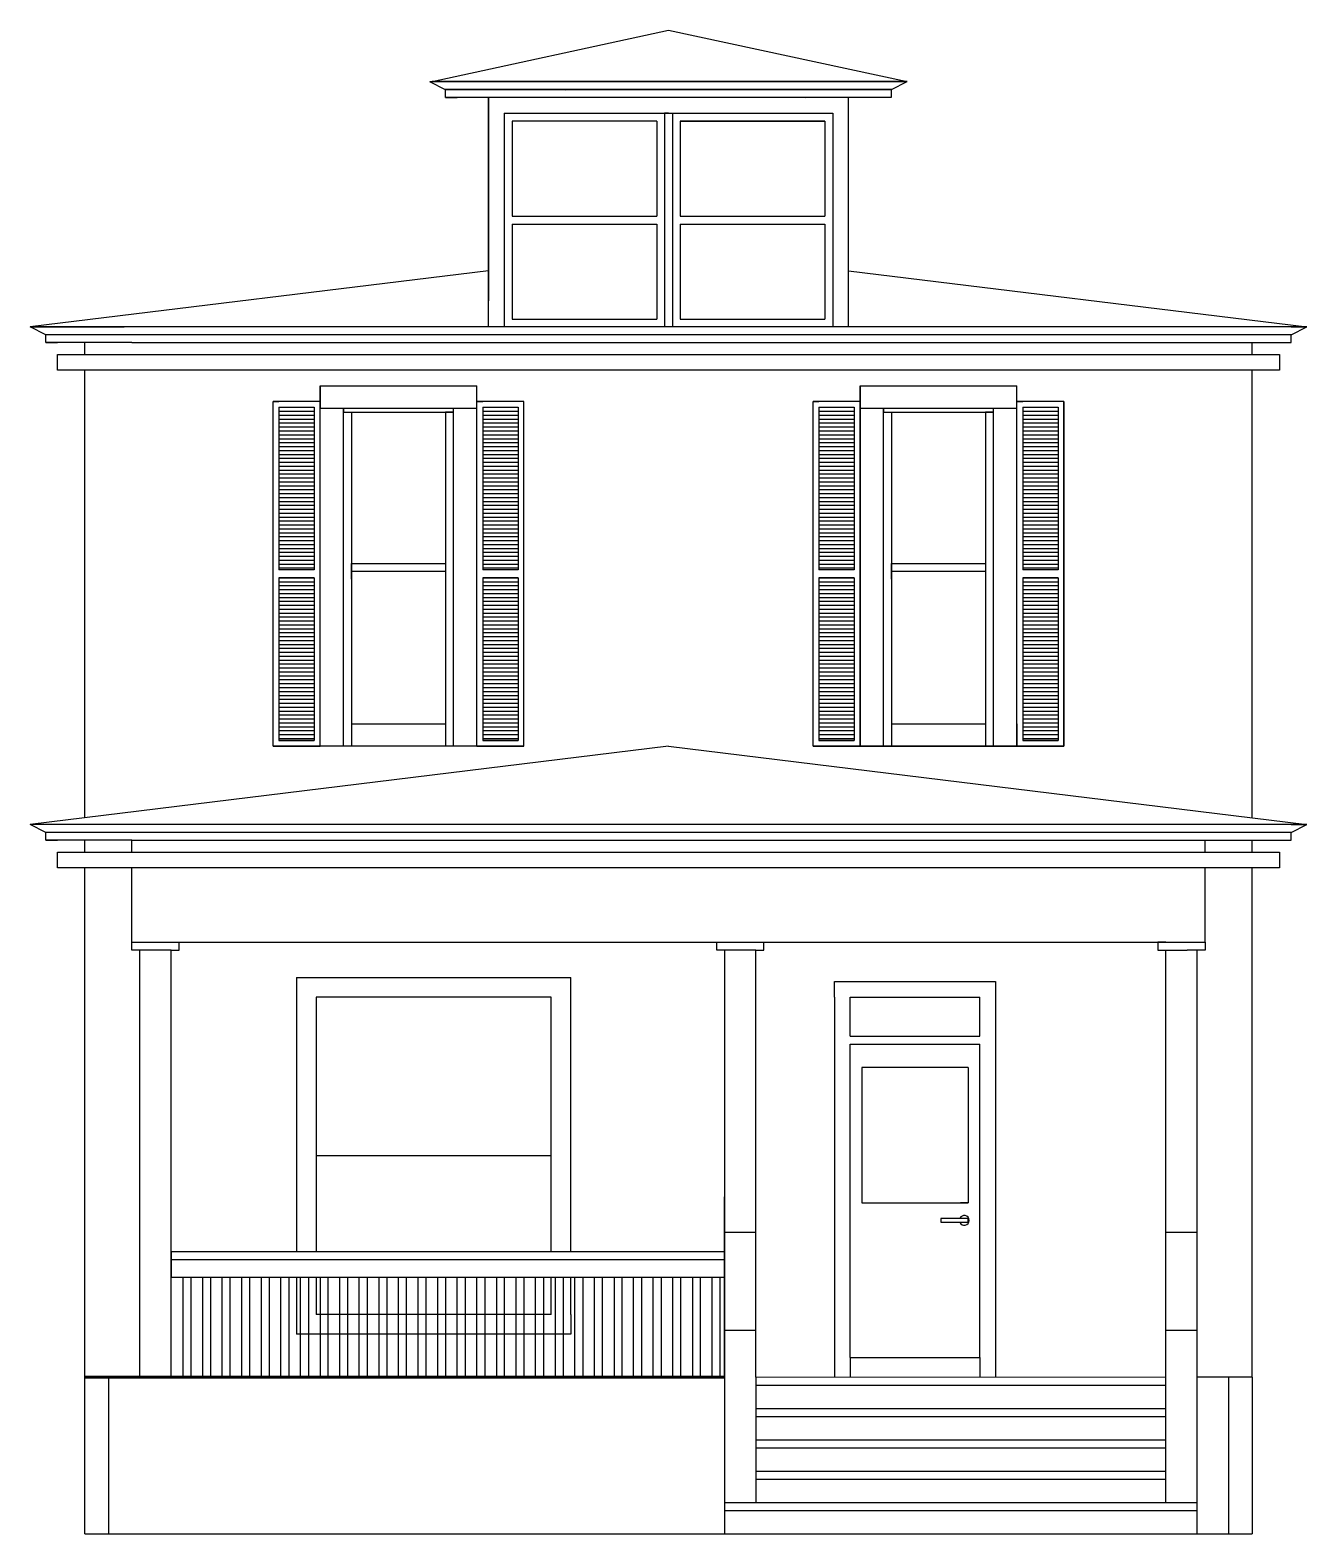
# Model space of a CAD drawing. Header units: millimetres. Extents: x 148 to 2418, y -847 to 707.
# Drawn here: x 2091.9 to 2417.7, y -719.9 to -336.1 of the extents above; entities that cross this region are included whole.
import ezdxf

# ---------------------------------------------------------------- set-up
doc = ezdxf.new("R2010")
doc.units = ezdxf.units.MM
for name, color, linetype in [('A-DECK-LITE', 250, 'Continuous'), ('A-DETL-LITE', 250, 'Continuous'), ('A-WALL-EXTR-HEVY', 250, 'Continuous')]:
    doc.layers.add(name, color=color, linetype=linetype)

msp = doc.modelspace()

# ---------------------------------------------------------------- linework, layer by layer
at = {"layer": 'A-DECK-LITE', "lineweight": 5}
for p, q in [((2125.908, -679.91), (2164.891, -679.91)), ((2164.891, -679.91), (2269.113, -679.91)), ((2164.891, -679.91), (2269.113, -679.91)), ((2381.692, -679.91), (2277.113, -679.91))]:
    msp.add_line(p, q, dxfattribs=at)
at = {"layer": 'A-DETL-LITE', "lineweight": 25}
msp.add_line((2164.891, -679.91), (2224.891, -679.91), dxfattribs=at)
at = {"layer": 'A-WALL-EXTR-HEVY'}
for p, q in [((2194.522, -349.289), (2254.818, -336.141)), ((2254.818, -336.141), (2315.691, -349.289)), ((2194.522, -349.289), (2193.891, -349.367)), ((2315.536, -349.367), (2193.891, -349.367)), ((2197.891, -351.367), (2193.891, -349.367)), ((2315.691, -349.289), (2194.522, -349.289)), ((2311.691, -351.289), (2197.735, -351.289)), ((2197.891, -353.367), (2197.891, -351.367)), ((2311.691, -351.367), (2197.891, -351.367)), ((2228.629, -351.367), (2228.763, -351.289)), ((2232.069, -349.367), (2232.203, -349.289)), ((2254.713, -349.367), (2254.713, -349.289)), ((2277.558, -349.367), (2277.425, -349.289)), ((2280.997, -351.367), (2280.864, -351.289)), ((2311.691, -349.289), (2315.691, -349.289)), ((2311.691, -351.289), (2315.691, -349.289)), ((2311.691, -353.289), (2311.691, -351.289)), ((2300.691, -353.367), (2197.891, -353.367)), ((2197.891, -353.367), (2200.891, -353.367)), ((2219.891, -353.367), (2197.891, -353.367)), ((2208.891, -411.91), (2208.891, -353.367)), ((2208.891, -353.367), (2208.891, -405.246)), ((2208.891, -353.367), (2208.891, -355.367)), ((2208.891, -353.367), (2208.891, -357.367)), ((2289.691, -353.289), (2311.691, -353.289)), ((2289.691, -353.367), (2311.691, -353.289)), ((2300.691, -411.91), (2300.691, -353.289)), ((2212.891, -357.367), (2296.691, -357.367)), ((2212.891, -357.367), (2212.891, -411.91)), ((2251.791, -359.367), (2214.891, -359.367)), ((2214.891, -359.367), (2214.891, -383.638)), ((2251.791, -359.367), (2251.791, -383.638)), ((2254.791, -357.367), (2253.791, -357.367)), ((2253.791, -357.367), (2253.791, -411.91)), ((2254.791, -357.367), (2255.791, -357.367)), ((2255.791, -357.367), (2255.791, -411.91)), ((2255.791, -357.367), (2255.791, -359.367)), ((2257.791, -359.367), (2294.691, -359.367)), ((2294.691, -359.367), (2257.791, -359.367)), ((2257.791, -359.367), (2257.791, -383.638)), ((2294.691, -359.367), (2294.691, -383.638)), ((2296.691, -357.367), (2296.691, -411.91)), ((2214.891, -383.638), (2251.791, -383.638)), ((2257.791, -383.638), (2294.691, -383.638)), ((2214.891, -385.638), (2251.791, -385.638)), ((2214.891, -385.638), (2214.891, -409.91)), ((2251.791, -385.638), (2251.791, -409.91)), ((2257.791, -385.638), (2257.791, -409.91)), ((2257.791, -385.638), (2294.691, -385.638)), ((2294.691, -385.638), (2294.691, -409.91)), ((2208.891, -397.545), (2091.891, -411.91)), ((2300.691, -397.545), (2417.692, -411.91)), ((2214.891, -409.91), (2251.791, -409.91)), ((2257.791, -409.91), (2294.691, -409.91)), ((2417.692, -411.91), (2091.891, -411.91)), ((2095.891, -413.91), (2091.891, -411.91)), ((2091.891, -411.91), (2115.891, -411.91)), ((2095.891, -415.91), (2095.891, -413.91)), ((2413.692, -413.91), (2095.891, -413.91)), ((2405.692, -411.91), (2393.692, -411.91)), ((2417.692, -411.91), (2405.692, -411.91)), ((2413.692, -411.91), (2417.692, -411.91)), ((2413.692, -413.91), (2417.692, -411.91)), ((2413.692, -415.91), (2413.692, -413.91)), ((2117.891, -415.91), (2095.891, -415.91)), ((2095.891, -415.91), (2098.891, -415.91)), ((2105.891, -415.91), (2103.891, -415.91)), ((2105.891, -418.91), (2105.891, -415.91)), ((2117.891, -415.91), (2391.692, -415.91)), ((2391.692, -415.91), (2413.692, -415.91)), ((2403.692, -418.91), (2403.692, -415.91)), ((2098.891, -421.364), (2098.891, -418.91)), ((2098.891, -422.91), (2098.891, -418.91)), ((2098.891, -418.91), (2410.692, -418.91)), ((2403.692, -418.91), (2410.692, -418.91)), ((2410.692, -418.91), (2410.692, -422.91)), ((2410.692, -422.91), (2098.891, -422.91)), ((2105.891, -537.191), (2105.891, -422.91)), ((2403.692, -422.91), (2105.891, -422.91)), ((2403.692, -537.191), (2403.692, -422.91)), ((2165.891, -518.91), (2165.891, -426.91)), ((2165.891, -426.91), (2205.891, -426.91)), ((2165.891, -426.91), (2165.891, -432.61)), ((2205.891, -518.91), (2205.891, -426.91)), ((2303.691, -426.91), (2303.691, -509.191)), ((2303.691, -426.91), (2343.691, -426.91)), ((2303.691, -518.91), (2303.691, -426.91)), ((2303.691, -426.91), (2343.691, -426.91)), ((2303.691, -426.91), (2303.691, -432.61)), ((2343.691, -513.191), (2343.691, -426.91)), ((2343.691, -518.91), (2343.691, -426.91)), ((2153.891, -518.91), (2153.891, -430.91)), ((2165.891, -430.91), (2153.891, -430.91)), ((2153.891, -430.91), (2155.391, -430.91)), ((2155.391, -432.41), (2155.391, -473.91)), ((2155.391, -432.41), (2164.391, -432.41)), ((2155.391, -433.41), (2164.391, -433.41)), ((2165.891, -430.91), (2164.391, -430.91)), ((2164.391, -432.41), (2164.391, -473.91)), ((2165.891, -432.61), (2205.891, -432.61)), ((2171.891, -518.91), (2171.891, -432.61)), ((2171.891, -432.61), (2171.891, -433.61)), ((2171.891, -433.61), (2199.891, -433.61)), ((2171.891, -433.61), (2175.016, -433.61)), ((2171.891, -433.61), (2173.891, -433.61)), ((2173.891, -433.61), (2173.891, -518.91)), ((2199.891, -433.61), (2197.891, -433.61)), ((2197.891, -433.61), (2197.891, -518.91)), ((2199.891, -518.91), (2199.891, -432.61)), ((2217.891, -430.91), (2205.891, -430.91)), ((2205.891, -518.91), (2205.891, -430.91)), ((2217.891, -430.91), (2205.891, -430.91)), ((2205.891, -430.91), (2207.391, -430.91)), ((2207.391, -432.41), (2207.391, -473.91)), ((2207.391, -432.41), (2216.391, -432.41)), ((2207.391, -433.41), (2216.391, -433.41)), ((2217.891, -430.91), (2216.391, -430.91)), ((2216.391, -432.41), (2216.391, -473.91)), ((2217.891, -518.91), (2217.891, -430.91)), ((2291.691, -518.91), (2291.691, -430.91)), ((2303.691, -430.91), (2291.691, -430.91)), ((2291.691, -518.91), (2291.691, -430.91)), ((2303.691, -430.91), (2291.691, -430.91)), ((2291.691, -430.91), (2293.191, -430.91)), ((2293.191, -432.41), (2293.191, -473.91)), ((2293.191, -432.41), (2302.191, -432.41)), ((2293.191, -433.41), (2302.191, -433.41)), ((2303.691, -430.91), (2302.191, -430.91)), ((2302.191, -432.41), (2302.191, -473.91)), ((2303.691, -432.61), (2343.691, -432.61)), ((2309.691, -518.91), (2309.691, -432.61)), ((2309.691, -432.61), (2309.691, -433.61)), ((2309.691, -433.61), (2337.691, -433.61)), ((2309.691, -433.61), (2312.816, -433.61)), ((2309.691, -433.61), (2311.691, -433.61)), ((2311.691, -433.61), (2311.691, -518.91)), ((2337.691, -433.61), (2335.691, -433.61)), ((2335.691, -433.61), (2335.691, -518.91)), ((2337.691, -518.91), (2337.691, -432.61)), ((2355.691, -430.91), (2343.691, -430.91)), ((2355.691, -430.91), (2343.691, -430.91)), ((2343.691, -518.91), (2343.691, -430.91)), ((2355.691, -430.91), (2343.691, -430.91)), ((2343.691, -430.91), (2345.191, -430.91)), ((2345.191, -432.41), (2345.191, -473.91)), ((2345.191, -432.41), (2354.191, -432.41)), ((2345.191, -433.41), (2354.191, -433.41)), ((2355.691, -430.91), (2354.191, -430.91)), ((2354.191, -432.41), (2354.191, -473.91)), ((2355.691, -430.91), (2355.691, -518.91)), ((2355.691, -518.91), (2355.691, -430.91)), ((2155.391, -434.41), (2164.391, -434.41)), ((2155.391, -435.41), (2164.391, -435.41)), ((2155.391, -436.41), (2164.391, -436.41)), ((2155.391, -437.41), (2164.391, -437.41)), ((2207.391, -434.41), (2216.391, -434.41)), ((2207.391, -435.41), (2216.391, -435.41)), ((2207.391, -436.41), (2216.391, -436.41)), ((2207.391, -437.41), (2216.391, -437.41)), ((2293.191, -434.41), (2302.191, -434.41)), ((2293.191, -435.41), (2302.191, -435.41)), ((2293.191, -436.41), (2302.191, -436.41)), ((2293.191, -437.41), (2302.191, -437.41)), ((2345.191, -434.41), (2354.191, -434.41)), ((2345.191, -435.41), (2354.191, -435.41)), ((2345.191, -436.41), (2354.191, -436.41)), ((2345.191, -437.41), (2354.191, -437.41)), ((2155.391, -438.41), (2164.391, -438.41)), ((2155.391, -439.41), (2164.391, -439.41)), ((2155.391, -440.41), (2164.391, -440.41)), ((2207.391, -438.41), (2216.391, -438.41)), ((2207.391, -439.41), (2216.391, -439.41)), ((2207.391, -440.41), (2216.391, -440.41)), ((2293.191, -438.41), (2302.191, -438.41)), ((2293.191, -439.41), (2302.191, -439.41)), ((2293.191, -440.41), (2302.191, -440.41)), ((2345.191, -438.41), (2354.191, -438.41)), ((2345.191, -439.41), (2354.191, -439.41)), ((2345.191, -440.41), (2354.191, -440.41)), ((2155.391, -441.41), (2164.391, -441.41)), ((2155.391, -442.41), (2164.391, -442.41)), ((2155.391, -443.41), (2164.391, -443.41)), ((2155.391, -444.41), (2164.391, -444.41)), ((2207.391, -441.41), (2216.391, -441.41)), ((2207.391, -442.41), (2216.391, -442.41)), ((2207.391, -443.41), (2216.391, -443.41)), ((2207.391, -444.41), (2216.391, -444.41)), ((2293.191, -441.41), (2302.191, -441.41)), ((2293.191, -442.41), (2302.191, -442.41)), ((2293.191, -443.41), (2302.191, -443.41)), ((2293.191, -444.41), (2302.191, -444.41)), ((2345.191, -441.41), (2354.191, -441.41)), ((2345.191, -442.41), (2354.191, -442.41)), ((2345.191, -443.41), (2354.191, -443.41)), ((2345.191, -444.41), (2354.191, -444.41)), ((2155.391, -445.41), (2164.391, -445.41)), ((2155.391, -446.41), (2164.391, -446.41)), ((2155.391, -447.41), (2164.391, -447.41)), ((2155.391, -448.41), (2164.391, -448.41)), ((2207.391, -445.41), (2216.391, -445.41)), ((2207.391, -446.41), (2216.391, -446.41)), ((2207.391, -447.41), (2216.391, -447.41)), ((2207.391, -448.41), (2216.391, -448.41)), ((2293.191, -445.41), (2302.191, -445.41)), ((2293.191, -446.41), (2302.191, -446.41)), ((2293.191, -447.41), (2302.191, -447.41)), ((2293.191, -448.41), (2302.191, -448.41)), ((2345.191, -445.41), (2354.191, -445.41)), ((2345.191, -446.41), (2354.191, -446.41)), ((2345.191, -447.41), (2354.191, -447.41)), ((2345.191, -448.41), (2354.191, -448.41)), ((2155.391, -449.41), (2164.391, -449.41)), ((2155.391, -450.41), (2164.391, -450.41)), ((2155.391, -451.41), (2164.391, -451.41)), ((2155.391, -451.41), (2164.391, -451.41)), ((2155.391, -451.41), (2164.391, -451.41)), ((2155.391, -452.41), (2164.391, -452.41)), ((2207.391, -449.41), (2216.391, -449.41)), ((2207.391, -450.41), (2216.391, -450.41)), ((2207.391, -451.41), (2216.391, -451.41)), ((2207.391, -451.41), (2216.391, -451.41)), ((2207.391, -451.41), (2216.391, -451.41)), ((2207.391, -452.41), (2216.391, -452.41)), ((2293.191, -449.41), (2302.191, -449.41)), ((2293.191, -450.41), (2302.191, -450.41)), ((2293.191, -451.41), (2302.191, -451.41)), ((2293.191, -451.41), (2302.191, -451.41)), ((2293.191, -451.41), (2302.191, -451.41)), ((2293.191, -452.41), (2302.191, -452.41)), ((2345.191, -449.41), (2354.191, -449.41)), ((2345.191, -450.41), (2354.191, -450.41)), ((2345.191, -451.41), (2354.191, -451.41)), ((2345.191, -451.41), (2354.191, -451.41)), ((2345.191, -451.41), (2354.191, -451.41)), ((2345.191, -452.41), (2354.191, -452.41)), ((2155.391, -453.41), (2164.391, -453.41)), ((2155.391, -454.41), (2164.391, -454.41)), ((2155.391, -454.41), (2164.391, -454.41)), ((2155.391, -455.41), (2164.391, -455.41)), ((2155.391, -456.41), (2164.391, -456.41)), ((2207.391, -453.41), (2216.391, -453.41)), ((2207.391, -454.41), (2216.391, -454.41)), ((2207.391, -454.41), (2216.391, -454.41)), ((2207.391, -455.41), (2216.391, -455.41)), ((2207.391, -456.41), (2216.391, -456.41)), ((2293.191, -453.41), (2302.191, -453.41)), ((2293.191, -454.41), (2302.191, -454.41)), ((2293.191, -454.41), (2302.191, -454.41)), ((2293.191, -455.41), (2302.191, -455.41)), ((2293.191, -456.41), (2302.191, -456.41)), ((2345.191, -453.41), (2354.191, -453.41)), ((2345.191, -454.41), (2354.191, -454.41)), ((2345.191, -454.41), (2354.191, -454.41)), ((2345.191, -455.41), (2354.191, -455.41)), ((2345.191, -456.41), (2354.191, -456.41)), ((2155.391, -457.41), (2164.391, -457.41)), ((2155.391, -458.41), (2164.391, -458.41)), ((2155.391, -459.41), (2164.391, -459.41)), ((2155.391, -460.41), (2164.391, -460.41)), ((2207.391, -457.41), (2216.391, -457.41)), ((2207.391, -458.41), (2216.391, -458.41)), ((2207.391, -459.41), (2216.391, -459.41)), ((2207.391, -460.41), (2216.391, -460.41)), ((2293.191, -457.41), (2302.191, -457.41)), ((2293.191, -458.41), (2302.191, -458.41)), ((2293.191, -459.41), (2302.191, -459.41)), ((2293.191, -460.41), (2302.191, -460.41)), ((2345.191, -457.41), (2354.191, -457.41)), ((2345.191, -458.41), (2354.191, -458.41)), ((2345.191, -459.41), (2354.191, -459.41)), ((2345.191, -460.41), (2354.191, -460.41)), ((2155.391, -461.41), (2164.391, -461.41)), ((2155.391, -462.41), (2164.391, -462.41)), ((2155.391, -463.41), (2164.391, -463.41)), ((2207.391, -461.41), (2216.391, -461.41)), ((2207.391, -462.41), (2216.391, -462.41)), ((2207.391, -463.41), (2216.391, -463.41)), ((2293.191, -461.41), (2302.191, -461.41)), ((2293.191, -462.41), (2302.191, -462.41)), ((2293.191, -463.41), (2302.191, -463.41)), ((2345.191, -461.41), (2354.191, -461.41)), ((2345.191, -462.41), (2354.191, -462.41)), ((2345.191, -463.41), (2354.191, -463.41)), ((2155.391, -464.41), (2164.391, -464.41)), ((2155.391, -465.41), (2164.391, -465.41)), ((2155.391, -465.41), (2164.391, -465.41)), ((2155.391, -465.41), (2164.391, -465.41)), ((2155.391, -466.41), (2164.391, -466.41)), ((2155.391, -467.41), (2164.391, -467.41)), ((2207.391, -464.41), (2216.391, -464.41)), ((2207.391, -465.41), (2216.391, -465.41)), ((2207.391, -465.41), (2216.391, -465.41)), ((2207.391, -465.41), (2216.391, -465.41)), ((2207.391, -466.41), (2216.391, -466.41)), ((2207.391, -467.41), (2216.391, -467.41)), ((2293.191, -464.41), (2302.191, -464.41)), ((2293.191, -465.41), (2302.191, -465.41)), ((2293.191, -465.41), (2302.191, -465.41)), ((2293.191, -465.41), (2302.191, -465.41)), ((2293.191, -466.41), (2302.191, -466.41)), ((2293.191, -467.41), (2302.191, -467.41)), ((2345.191, -464.41), (2354.191, -464.41)), ((2345.191, -465.41), (2354.191, -465.41)), ((2345.191, -465.41), (2354.191, -465.41)), ((2345.191, -465.41), (2354.191, -465.41)), ((2345.191, -466.41), (2354.191, -466.41)), ((2345.191, -467.41), (2354.191, -467.41)), ((2155.391, -468.41), (2164.391, -468.41)), ((2155.391, -468.41), (2164.391, -468.41)), ((2155.391, -469.41), (2164.391, -469.41)), ((2155.391, -469.41), (2164.391, -469.41)), ((2155.391, -469.41), (2164.391, -469.41)), ((2155.391, -470.41), (2164.391, -470.41)), ((2155.391, -471.41), (2164.391, -471.41)), ((2207.391, -468.41), (2216.391, -468.41)), ((2207.391, -468.41), (2216.391, -468.41)), ((2207.391, -469.41), (2216.391, -469.41)), ((2207.391, -469.41), (2216.391, -469.41)), ((2207.391, -469.41), (2216.391, -469.41)), ((2207.391, -470.41), (2216.391, -470.41)), ((2207.391, -471.41), (2216.391, -471.41)), ((2293.191, -468.41), (2302.191, -468.41)), ((2293.191, -468.41), (2302.191, -468.41)), ((2293.191, -469.41), (2302.191, -469.41)), ((2293.191, -469.41), (2302.191, -469.41)), ((2293.191, -469.41), (2302.191, -469.41)), ((2293.191, -470.41), (2302.191, -470.41)), ((2293.191, -471.41), (2302.191, -471.41)), ((2345.191, -468.41), (2354.191, -468.41)), ((2345.191, -468.41), (2354.191, -468.41)), ((2345.191, -469.41), (2354.191, -469.41)), ((2345.191, -469.41), (2354.191, -469.41)), ((2345.191, -469.41), (2354.191, -469.41)), ((2345.191, -470.41), (2354.191, -470.41)), ((2345.191, -471.41), (2354.191, -471.41)), ((2155.391, -472.41), (2164.391, -472.41)), ((2155.391, -472.41), (2155.391, -473.41)), ((2155.391, -473.41), (2164.391, -473.41)), ((2164.391, -473.91), (2155.391, -473.91)), ((2173.891, -476.26), (2173.891, -472.26)), ((2173.891, -472.26), (2197.891, -472.26)), ((2173.891, -472.26), (2173.891, -474.26)), ((2173.891, -474.26), (2197.891, -474.26)), ((2207.391, -472.41), (2216.391, -472.41)), ((2207.391, -472.41), (2207.391, -473.41)), ((2207.391, -473.41), (2216.391, -473.41)), ((2216.391, -473.91), (2207.391, -473.91)), ((2293.191, -472.41), (2302.191, -472.41)), ((2293.191, -472.41), (2293.191, -473.41)), ((2293.191, -473.41), (2302.191, -473.41)), ((2302.191, -473.91), (2293.191, -473.91)), ((2311.691, -476.26), (2311.691, -472.26)), ((2311.691, -472.26), (2335.691, -472.26)), ((2311.691, -472.26), (2311.691, -474.26)), ((2311.691, -474.26), (2335.691, -474.26)), ((2345.191, -472.41), (2354.191, -472.41)), ((2345.191, -472.41), (2345.191, -473.41)), ((2345.191, -473.41), (2354.191, -473.41)), ((2354.191, -473.91), (2345.191, -473.91)), ((2164.391, -475.91), (2155.391, -475.91)), ((2155.391, -475.91), (2155.391, -517.41)), ((2155.391, -475.91), (2155.391, -517.41)), ((2155.391, -475.91), (2164.391, -475.91)), ((2155.391, -476.91), (2164.391, -476.91)), ((2155.391, -477.91), (2164.391, -477.91)), ((2155.391, -478.91), (2164.391, -478.91)), ((2164.391, -475.91), (2164.391, -517.41)), ((2164.391, -475.91), (2164.391, -517.41)), ((2207.391, -475.91), (2207.391, -517.41)), ((2216.391, -475.91), (2207.391, -475.91)), ((2207.391, -475.91), (2207.391, -517.41)), ((2207.391, -475.91), (2216.391, -475.91)), ((2207.391, -476.91), (2216.391, -476.91)), ((2207.391, -477.91), (2216.391, -477.91)), ((2207.391, -478.91), (2216.391, -478.91)), ((2216.391, -475.91), (2216.391, -517.41)), ((2216.391, -475.91), (2216.391, -517.41)), ((2293.191, -475.91), (2293.191, -517.41)), ((2302.191, -475.91), (2293.191, -475.91)), ((2293.191, -475.91), (2293.191, -517.41)), ((2293.191, -475.91), (2302.191, -475.91)), ((2293.191, -476.91), (2302.191, -476.91)), ((2293.191, -477.91), (2302.191, -477.91)), ((2293.191, -478.91), (2302.191, -478.91)), ((2302.191, -475.91), (2302.191, -517.41)), ((2302.191, -475.91), (2302.191, -517.41)), ((2345.191, -475.91), (2345.191, -517.41)), ((2354.191, -475.91), (2345.191, -475.91)), ((2345.191, -475.91), (2345.191, -517.41)), ((2345.191, -475.91), (2354.191, -475.91)), ((2345.191, -476.91), (2354.191, -476.91)), ((2345.191, -477.91), (2354.191, -477.91)), ((2345.191, -478.91), (2354.191, -478.91)), ((2354.191, -475.91), (2354.191, -517.41)), ((2354.191, -475.91), (2354.191, -517.41)), ((2155.391, -479.91), (2164.391, -479.91)), ((2155.391, -480.91), (2164.391, -480.91)), ((2155.391, -481.91), (2164.391, -481.91)), ((2155.391, -482.91), (2164.391, -482.91)), ((2207.391, -479.91), (2216.391, -479.91)), ((2207.391, -480.91), (2216.391, -480.91)), ((2207.391, -481.91), (2216.391, -481.91)), ((2207.391, -482.91), (2216.391, -482.91)), ((2293.191, -479.91), (2302.191, -479.91)), ((2293.191, -480.91), (2302.191, -480.91)), ((2293.191, -481.91), (2302.191, -481.91)), ((2293.191, -482.91), (2302.191, -482.91)), ((2345.191, -479.91), (2354.191, -479.91)), ((2345.191, -480.91), (2354.191, -480.91)), ((2345.191, -481.91), (2354.191, -481.91)), ((2345.191, -482.91), (2354.191, -482.91)), ((2155.391, -483.91), (2164.391, -483.91)), ((2155.391, -484.91), (2164.391, -484.91)), ((2155.391, -485.91), (2164.391, -485.91)), ((2155.391, -486.91), (2164.391, -486.91)), ((2207.391, -483.91), (2216.391, -483.91)), ((2207.391, -484.91), (2216.391, -484.91)), ((2207.391, -485.91), (2216.391, -485.91)), ((2207.391, -486.91), (2216.391, -486.91)), ((2293.191, -483.91), (2302.191, -483.91)), ((2293.191, -484.91), (2302.191, -484.91)), ((2293.191, -485.91), (2302.191, -485.91)), ((2293.191, -486.91), (2302.191, -486.91)), ((2345.191, -483.91), (2354.191, -483.91)), ((2345.191, -484.91), (2354.191, -484.91)), ((2345.191, -485.91), (2354.191, -485.91)), ((2345.191, -486.91), (2354.191, -486.91)), ((2155.391, -487.91), (2164.391, -487.91)), ((2155.391, -488.91), (2164.391, -488.91)), ((2155.391, -489.91), (2164.391, -489.91)), ((2155.391, -490.91), (2164.391, -490.91)), ((2207.391, -487.91), (2216.391, -487.91)), ((2207.391, -488.91), (2216.391, -488.91)), ((2207.391, -489.91), (2216.391, -489.91)), ((2207.391, -490.91), (2216.391, -490.91)), ((2293.191, -487.91), (2302.191, -487.91)), ((2293.191, -488.91), (2302.191, -488.91)), ((2293.191, -489.91), (2302.191, -489.91)), ((2293.191, -490.91), (2302.191, -490.91)), ((2345.191, -487.91), (2354.191, -487.91)), ((2345.191, -488.91), (2354.191, -488.91)), ((2345.191, -489.91), (2354.191, -489.91)), ((2345.191, -490.91), (2354.191, -490.91)), ((2155.391, -491.91), (2164.391, -491.91)), ((2155.391, -492.91), (2164.391, -492.91)), ((2155.391, -493.91), (2164.391, -493.91)), ((2155.391, -494.91), (2164.391, -494.91)), ((2155.391, -494.91), (2164.391, -494.91)), ((2155.391, -494.91), (2164.391, -494.91)), ((2207.391, -491.91), (2216.391, -491.91)), ((2207.391, -492.91), (2216.391, -492.91)), ((2207.391, -493.91), (2216.391, -493.91)), ((2207.391, -494.91), (2216.391, -494.91)), ((2207.391, -494.91), (2216.391, -494.91)), ((2207.391, -494.91), (2216.391, -494.91)), ((2293.191, -491.91), (2302.191, -491.91)), ((2293.191, -492.91), (2302.191, -492.91)), ((2293.191, -493.91), (2302.191, -493.91)), ((2293.191, -494.91), (2302.191, -494.91)), ((2293.191, -494.91), (2302.191, -494.91)), ((2293.191, -494.91), (2302.191, -494.91)), ((2345.191, -491.91), (2354.191, -491.91)), ((2345.191, -492.91), (2354.191, -492.91)), ((2345.191, -493.91), (2354.191, -493.91)), ((2345.191, -494.91), (2354.191, -494.91)), ((2345.191, -494.91), (2354.191, -494.91)), ((2345.191, -494.91), (2354.191, -494.91)), ((2155.391, -495.91), (2164.391, -495.91)), ((2155.391, -496.91), (2164.391, -496.91)), ((2155.391, -497.91), (2164.391, -497.91)), ((2155.391, -497.91), (2164.391, -497.91)), ((2207.391, -495.91), (2216.391, -495.91)), ((2207.391, -496.91), (2216.391, -496.91)), ((2207.391, -497.91), (2216.391, -497.91)), ((2207.391, -497.91), (2216.391, -497.91)), ((2293.191, -495.91), (2302.191, -495.91)), ((2293.191, -496.91), (2302.191, -496.91)), ((2293.191, -497.91), (2302.191, -497.91)), ((2293.191, -497.91), (2302.191, -497.91)), ((2345.191, -495.91), (2354.191, -495.91)), ((2345.191, -496.91), (2354.191, -496.91)), ((2345.191, -497.91), (2354.191, -497.91)), ((2345.191, -497.91), (2354.191, -497.91)), ((2155.391, -498.91), (2164.391, -498.91)), ((2155.391, -499.91), (2164.391, -499.91)), ((2155.391, -500.91), (2164.391, -500.91)), ((2155.391, -501.91), (2164.391, -501.91)), ((2207.391, -498.91), (2216.391, -498.91)), ((2207.391, -499.91), (2216.391, -499.91)), ((2207.391, -500.91), (2216.391, -500.91)), ((2207.391, -501.91), (2216.391, -501.91)), ((2293.191, -498.91), (2302.191, -498.91)), ((2293.191, -499.91), (2302.191, -499.91)), ((2293.191, -500.91), (2302.191, -500.91)), ((2293.191, -501.91), (2302.191, -501.91)), ((2345.191, -498.91), (2354.191, -498.91)), ((2345.191, -499.91), (2354.191, -499.91)), ((2345.191, -500.91), (2354.191, -500.91)), ((2345.191, -501.91), (2354.191, -501.91)), ((2155.391, -502.91), (2164.391, -502.91)), ((2155.391, -503.91), (2164.391, -503.91)), ((2155.391, -504.91), (2164.391, -504.91)), ((2155.391, -505.91), (2164.391, -505.91)), ((2207.391, -502.91), (2216.391, -502.91)), ((2207.391, -503.91), (2216.391, -503.91)), ((2207.391, -504.91), (2216.391, -504.91)), ((2207.391, -505.91), (2216.391, -505.91)), ((2293.191, -502.91), (2302.191, -502.91)), ((2293.191, -503.91), (2302.191, -503.91)), ((2293.191, -504.91), (2302.191, -504.91)), ((2293.191, -505.91), (2302.191, -505.91)), ((2345.191, -502.91), (2354.191, -502.91)), ((2345.191, -503.91), (2354.191, -503.91)), ((2345.191, -504.91), (2354.191, -504.91)), ((2345.191, -505.91), (2354.191, -505.91)), ((2155.391, -506.91), (2164.391, -506.91)), ((2155.391, -507.91), (2164.391, -507.91)), ((2155.391, -508.91), (2164.391, -508.91)), ((2155.391, -508.91), (2164.391, -508.91)), ((2155.391, -508.91), (2164.391, -508.91)), ((2155.391, -509.91), (2164.391, -509.91)), ((2207.391, -506.91), (2216.391, -506.91)), ((2207.391, -507.91), (2216.391, -507.91)), ((2207.391, -508.91), (2216.391, -508.91)), ((2207.391, -508.91), (2216.391, -508.91)), ((2207.391, -508.91), (2216.391, -508.91)), ((2207.391, -509.91), (2216.391, -509.91)), ((2293.191, -506.91), (2302.191, -506.91)), ((2293.191, -507.91), (2302.191, -507.91)), ((2293.191, -508.91), (2302.191, -508.91)), ((2293.191, -508.91), (2302.191, -508.91)), ((2293.191, -508.91), (2302.191, -508.91)), ((2293.191, -509.91), (2302.191, -509.91)), ((2303.691, -509.191), (2303.691, -518.91)), ((2345.191, -506.91), (2354.191, -506.91)), ((2345.191, -507.91), (2354.191, -507.91)), ((2345.191, -508.91), (2354.191, -508.91)), ((2345.191, -508.91), (2354.191, -508.91)), ((2345.191, -508.91), (2354.191, -508.91)), ((2345.191, -509.91), (2354.191, -509.91)), ((2155.391, -510.91), (2164.391, -510.91)), ((2155.391, -511.91), (2164.391, -511.91)), ((2155.391, -511.91), (2164.391, -511.91)), ((2155.391, -512.91), (2164.391, -512.91)), ((2155.391, -512.91), (2164.391, -512.91)), ((2155.391, -512.91), (2164.391, -512.91)), ((2155.391, -513.91), (2164.391, -513.91)), ((2173.891, -513.21), (2197.891, -513.21)), ((2207.391, -510.91), (2216.391, -510.91)), ((2207.391, -511.91), (2216.391, -511.91)), ((2207.391, -511.91), (2216.391, -511.91)), ((2207.391, -512.91), (2216.391, -512.91)), ((2207.391, -512.91), (2216.391, -512.91)), ((2207.391, -512.91), (2216.391, -512.91)), ((2207.391, -513.91), (2216.391, -513.91)), ((2293.191, -510.91), (2302.191, -510.91)), ((2293.191, -511.91), (2302.191, -511.91)), ((2293.191, -511.91), (2302.191, -511.91)), ((2293.191, -512.91), (2302.191, -512.91)), ((2293.191, -512.91), (2302.191, -512.91)), ((2293.191, -512.91), (2302.191, -512.91)), ((2293.191, -513.91), (2302.191, -513.91)), ((2311.691, -513.191), (2335.691, -513.191)), ((2311.691, -513.21), (2335.691, -513.21)), ((2343.691, -513.191), (2343.691, -518.91)), ((2345.191, -510.91), (2354.191, -510.91)), ((2345.191, -511.91), (2354.191, -511.91)), ((2345.191, -511.91), (2354.191, -511.91)), ((2345.191, -512.91), (2354.191, -512.91)), ((2345.191, -512.91), (2354.191, -512.91)), ((2345.191, -512.91), (2354.191, -512.91)), ((2345.191, -513.91), (2354.191, -513.91)), ((2153.891, -518.91), (2153.891, -517.41)), ((2155.391, -514.91), (2164.391, -514.91)), ((2155.391, -515.91), (2164.391, -515.91)), ((2155.391, -515.91), (2155.391, -516.91)), ((2155.391, -516.91), (2164.391, -516.91)), ((2155.391, -517.41), (2164.391, -517.41)), ((2164.391, -517.41), (2155.391, -517.41)), ((2205.891, -518.91), (2205.891, -517.41)), ((2207.391, -514.91), (2216.391, -514.91)), ((2207.391, -515.91), (2216.391, -515.91)), ((2207.391, -515.91), (2207.391, -516.91)), ((2207.391, -516.91), (2216.391, -516.91)), ((2207.391, -517.41), (2216.391, -517.41)), ((2216.391, -517.41), (2207.391, -517.41)), ((2291.691, -518.91), (2291.691, -517.41)), ((2293.191, -514.91), (2302.191, -514.91)), ((2293.191, -515.91), (2302.191, -515.91)), ((2293.191, -515.91), (2293.191, -516.91)), ((2293.191, -516.91), (2302.191, -516.91)), ((2293.191, -517.41), (2302.191, -517.41)), ((2302.191, -517.41), (2293.191, -517.41)), ((2343.691, -518.91), (2343.691, -517.41)), ((2345.191, -514.91), (2354.191, -514.91)), ((2345.191, -515.91), (2354.191, -515.91)), ((2345.191, -515.91), (2345.191, -516.91)), ((2345.191, -516.91), (2354.191, -516.91)), ((2345.191, -517.41), (2354.191, -517.41)), ((2354.191, -517.41), (2345.191, -517.41)), ((2254.791, -518.91), (2091.891, -538.91)), ((2217.891, -518.91), (2153.891, -518.91)), ((2153.891, -518.91), (2165.891, -518.91)), ((2205.891, -518.91), (2217.891, -518.91)), ((2205.891, -518.91), (2217.891, -518.91)), ((2254.791, -518.91), (2417.692, -538.91)), ((2291.691, -518.91), (2355.691, -518.91)), ((2355.691, -518.91), (2291.691, -518.91)), ((2291.691, -518.91), (2303.691, -518.91)), ((2343.691, -518.91), (2355.691, -518.91)), ((2343.691, -518.91), (2355.691, -518.91)), ((2417.692, -538.91), (2091.891, -538.91)), ((2095.891, -540.91), (2091.891, -538.91)), ((2095.891, -542.91), (2095.891, -540.91)), ((2413.692, -540.91), (2095.891, -540.91)), ((2413.692, -538.91), (2417.692, -538.91)), ((2413.692, -540.91), (2417.692, -538.91)), ((2413.692, -542.91), (2413.692, -540.91)), ((2117.891, -542.91), (2095.891, -542.91)), ((2095.891, -542.91), (2098.891, -542.91)), ((2105.891, -542.91), (2103.891, -542.91)), ((2105.891, -545.91), (2105.891, -542.91)), ((2117.891, -542.91), (2391.692, -542.91)), ((2117.891, -545.91), (2117.891, -542.91)), ((2391.692, -542.91), (2413.692, -542.91)), ((2391.692, -545.91), (2391.692, -542.91)), ((2403.692, -542.91), (2405.692, -542.91)), ((2403.692, -545.91), (2403.692, -542.91)), ((2098.891, -548.364), (2098.891, -545.91)), ((2098.891, -549.91), (2098.891, -545.91)), ((2098.891, -545.91), (2410.692, -545.91)), ((2403.692, -545.91), (2410.692, -545.91)), ((2410.692, -545.91), (2410.692, -549.91)), ((2410.692, -549.91), (2098.891, -549.91)), ((2105.891, -719.91), (2105.891, -549.91)), ((2117.891, -570.91), (2117.891, -549.91)), ((2391.692, -568.91), (2391.692, -549.91)), ((2403.692, -679.91), (2403.692, -549.91)), ((2117.891, -568.91), (2389.692, -568.91)), ((2127.891, -570.91), (2117.891, -570.91)), ((2119.891, -679.91), (2119.891, -570.91)), ((2127.891, -679.91), (2127.891, -570.91)), ((2127.891, -570.91), (2129.891, -570.91)), ((2129.891, -570.91), (2129.891, -568.91)), ((2267.113, -570.91), (2267.113, -568.91)), ((2277.113, -570.91), (2267.113, -570.91)), ((2269.113, -570.91), (2269.113, -719.91)), ((2277.113, -679.91), (2277.113, -570.91)), ((2277.113, -570.91), (2279.113, -570.91)), ((2279.113, -570.91), (2279.113, -568.91)), ((2381.692, -568.91), (2379.692, -568.91)), ((2379.692, -568.91), (2379.692, -570.91)), ((2379.692, -570.91), (2387.108, -570.91)), ((2381.692, -711.91), (2381.692, -570.91)), ((2391.692, -570.91), (2387.108, -570.91)), ((2389.692, -568.91), (2391.692, -568.91)), ((2389.692, -719.91), (2389.692, -570.91)), ((2391.692, -568.91), (2391.692, -570.91)), ((2159.891, -577.91), (2229.891, -577.91)), ((2159.891, -577.91), (2159.891, -647.91)), ((2229.891, -647.91), (2229.891, -577.91)), ((2297.113, -582.91), (2297.113, -578.91)), ((2297.113, -578.91), (2338.263, -578.91)), ((2338.263, -578.91), (2338.263, -679.91)), ((2224.891, -582.91), (2164.891, -582.91)), ((2164.891, -582.91), (2164.891, -647.91)), ((2224.891, -647.91), (2224.891, -582.91)), ((2297.113, -582.91), (2297.113, -679.91)), ((2301.113, -592.91), (2301.113, -582.91)), ((2301.113, -582.91), (2334.263, -582.91)), ((2334.263, -592.91), (2334.263, -582.91)), ((2301.113, -592.91), (2334.263, -592.91)), ((2301.113, -674.91), (2301.113, -594.91)), ((2301.113, -594.91), (2334.263, -594.91)), ((2334.263, -674.91), (2334.263, -594.91)), ((2331.263, -600.91), (2304.113, -600.91)), ((2304.113, -600.91), (2304.113, -635.39)), ((2331.263, -600.91), (2331.263, -635.39)), ((2224.891, -623.41), (2164.891, -623.41)), ((2269.113, -667.91), (2269.113, -633.91)), ((2304.113, -635.39), (2331.263, -635.39)), ((2331.263, -635.39), (2329.263, -635.39)), ((2329.263, -639.39), (2324.263, -639.39)), ((2324.263, -639.39), (2324.263, -640.39)), ((2324.263, -640.39), (2331.263, -640.39)), ((2331.263, -639.39), (2329.263, -639.39)), ((2331.263, -640.39), (2331.263, -639.39)), ((2269.113, -647.91), (2269.113, -642.91)), ((2269.113, -642.91), (2277.113, -642.91)), ((2381.692, -642.91), (2389.692, -642.91)), ((2269.113, -647.91), (2127.891, -647.91)), ((2127.891, -647.91), (2127.891, -649.91)), ((2269.113, -667.91), (2269.113, -647.91)), ((2127.891, -649.91), (2269.113, -649.91)), ((2127.891, -649.91), (2127.891, -654.389)), ((2127.891, -654.389), (2269.113, -654.389)), ((2127.891, -654.389), (2130.891, -654.389)), ((2130.891, -654.389), (2130.891, -679.91)), ((2130.891, -654.389), (2132.891, -654.389)), ((2132.891, -654.389), (2132.891, -679.91)), ((2132.891, -654.389), (2135.891, -654.389)), ((2135.891, -654.389), (2135.891, -679.91)), ((2135.891, -654.389), (2137.891, -654.389)), ((2137.891, -654.389), (2137.891, -679.91)), ((2140.891, -679.91), (2140.891, -654.389)), ((2142.891, -654.389), (2142.891, -679.91)), ((2145.891, -679.91), (2145.891, -654.389)), ((2145.891, -654.389), (2147.891, -654.389)), ((2147.891, -654.389), (2147.891, -679.91)), ((2150.891, -654.389), (2150.891, -679.91)), ((2152.891, -654.389), (2152.891, -679.91)), ((2155.891, -679.91), (2155.891, -654.389)), ((2157.891, -654.389), (2157.891, -679.91)), ((2159.891, -654.389), (2159.891, -668.91)), ((2160.891, -679.91), (2160.891, -654.389)), ((2160.891, -654.389), (2162.891, -654.389)), ((2162.891, -654.389), (2162.891, -679.91)), ((2164.891, -654.389), (2164.891, -663.91)), ((2165.891, -654.389), (2165.891, -679.91)), ((2167.891, -654.389), (2167.891, -679.91)), ((2170.891, -679.91), (2170.891, -654.389)), ((2172.891, -654.389), (2172.891, -679.91)), ((2175.891, -679.91), (2175.891, -654.389)), ((2177.891, -654.389), (2177.891, -679.91)), ((2180.891, -654.389), (2180.891, -679.91)), ((2182.891, -654.389), (2182.891, -679.91)), ((2185.891, -679.91), (2185.891, -654.389)), ((2187.891, -654.389), (2187.891, -679.91)), ((2190.891, -679.91), (2190.891, -654.389)), ((2190.891, -654.389), (2192.891, -654.389)), ((2192.891, -654.389), (2192.891, -679.91)), ((2195.891, -654.389), (2195.891, -679.91)), ((2197.891, -654.389), (2197.891, -679.91)), ((2200.891, -679.91), (2200.891, -654.389)), ((2202.891, -654.389), (2202.891, -679.91)), ((2205.891, -679.91), (2205.891, -654.389)), ((2207.891, -654.389), (2207.891, -679.91)), ((2210.891, -654.389), (2210.891, -679.91)), ((2212.891, -654.389), (2212.891, -679.91)), ((2215.891, -679.91), (2215.891, -654.389)), ((2217.891, -654.389), (2217.891, -679.91)), ((2220.891, -679.91), (2220.891, -654.389)), ((2222.891, -654.389), (2222.891, -679.91)), ((2224.891, -663.91), (2224.891, -654.389)), ((2224.891, -663.91), (2224.891, -655.91)), ((2225.891, -654.389), (2225.891, -679.91)), ((2227.891, -654.389), (2227.891, -679.91)), ((2229.891, -663.91), (2229.891, -654.389)), ((2230.891, -679.91), (2230.891, -654.389)), ((2232.891, -654.389), (2232.891, -679.91)), ((2235.891, -679.91), (2235.891, -654.389)), ((2237.891, -654.389), (2237.891, -679.91)), ((2240.891, -654.389), (2240.891, -679.91)), ((2242.891, -654.389), (2242.891, -679.91)), ((2245.891, -679.91), (2245.891, -654.389)), ((2247.891, -654.389), (2247.891, -679.91)), ((2250.891, -679.91), (2250.891, -654.389)), ((2250.891, -679.91), (2250.891, -654.389)), ((2252.891, -654.389), (2252.891, -679.91)), ((2255.891, -679.91), (2255.891, -654.389)), ((2257.891, -654.389), (2257.891, -679.91)), ((2260.891, -654.389), (2260.891, -679.91)), ((2262.891, -654.389), (2262.891, -679.91)), ((2265.891, -679.91), (2265.891, -654.389)), ((2267.891, -654.389), (2267.891, -679.91)), ((2224.891, -663.91), (2164.891, -663.91)), ((2229.891, -663.91), (2229.891, -668.91)), ((2229.891, -668.91), (2159.891, -668.91)), ((2269.113, -679.91), (2269.113, -667.91)), ((2269.113, -667.91), (2277.113, -667.91)), ((2381.692, -667.91), (2389.692, -667.91)), ((2389.692, -679.91), (2389.692, -667.91)), ((2301.113, -674.91), (2334.263, -674.91)), ((2301.113, -674.91), (2301.113, -679.91)), ((2334.263, -674.91), (2334.263, -679.91)), ((2105.891, -679.91), (2117.891, -679.91)), ((2111.891, -679.91), (2111.891, -719.91)), ((2277.113, -679.91), (2277.113, -711.91)), ((2277.113, -679.91), (2277.113, -681.91)), ((2277.113, -681.91), (2381.692, -681.91)), ((2403.692, -679.91), (2389.692, -679.91)), ((2397.692, -679.91), (2397.692, -719.91)), ((2403.692, -679.91), (2403.692, -719.91)), ((2277.113, -687.91), (2381.692, -687.91)), ((2277.113, -687.91), (2277.113, -689.91)), ((2277.113, -687.91), (2277.113, -695.91)), ((2277.113, -687.91), (2277.113, -695.91)), ((2277.113, -689.91), (2381.692, -689.91)), ((2277.113, -695.91), (2381.692, -695.91)), ((2277.113, -695.91), (2277.113, -697.91)), ((2277.113, -695.91), (2277.113, -703.91)), ((2277.113, -697.91), (2381.692, -697.91)), ((2277.113, -703.91), (2381.692, -703.91)), ((2277.113, -703.91), (2277.113, -705.91)), ((2277.113, -703.91), (2277.113, -711.91)), ((2277.113, -705.91), (2381.692, -705.91)), ((2269.113, -711.91), (2389.692, -711.91)), ((2269.113, -713.91), (2389.692, -713.91)), ((2105.891, -719.91), (2403.692, -719.91))]:
    msp.add_line(p, q, dxfattribs=at)
at = {"layer": 'A-WALL-EXTR-HEVY', "lineweight": 60}
for p, q in [((2105.891, -679.91), (2164.891, -679.91)), ((2107.911, -679.91), (2107.911, -679.91)), ((2107.911, -679.91), (2164.891, -679.91)), ((2107.911, -679.91), (2107.911, -679.91)), ((2164.891, -679.91), (2269.113, -679.91)), ((2164.891, -679.91), (2269.113, -679.91))]:
    msp.add_line(p, q, dxfattribs=at)
at = {"layer": 'A-WALL-EXTR-HEVY'}
msp.add_arc((2330.263, -639.89), 1.25, 203.57818, 156.42182, dxfattribs=at)

doc.saveas('drawing.dxf')
